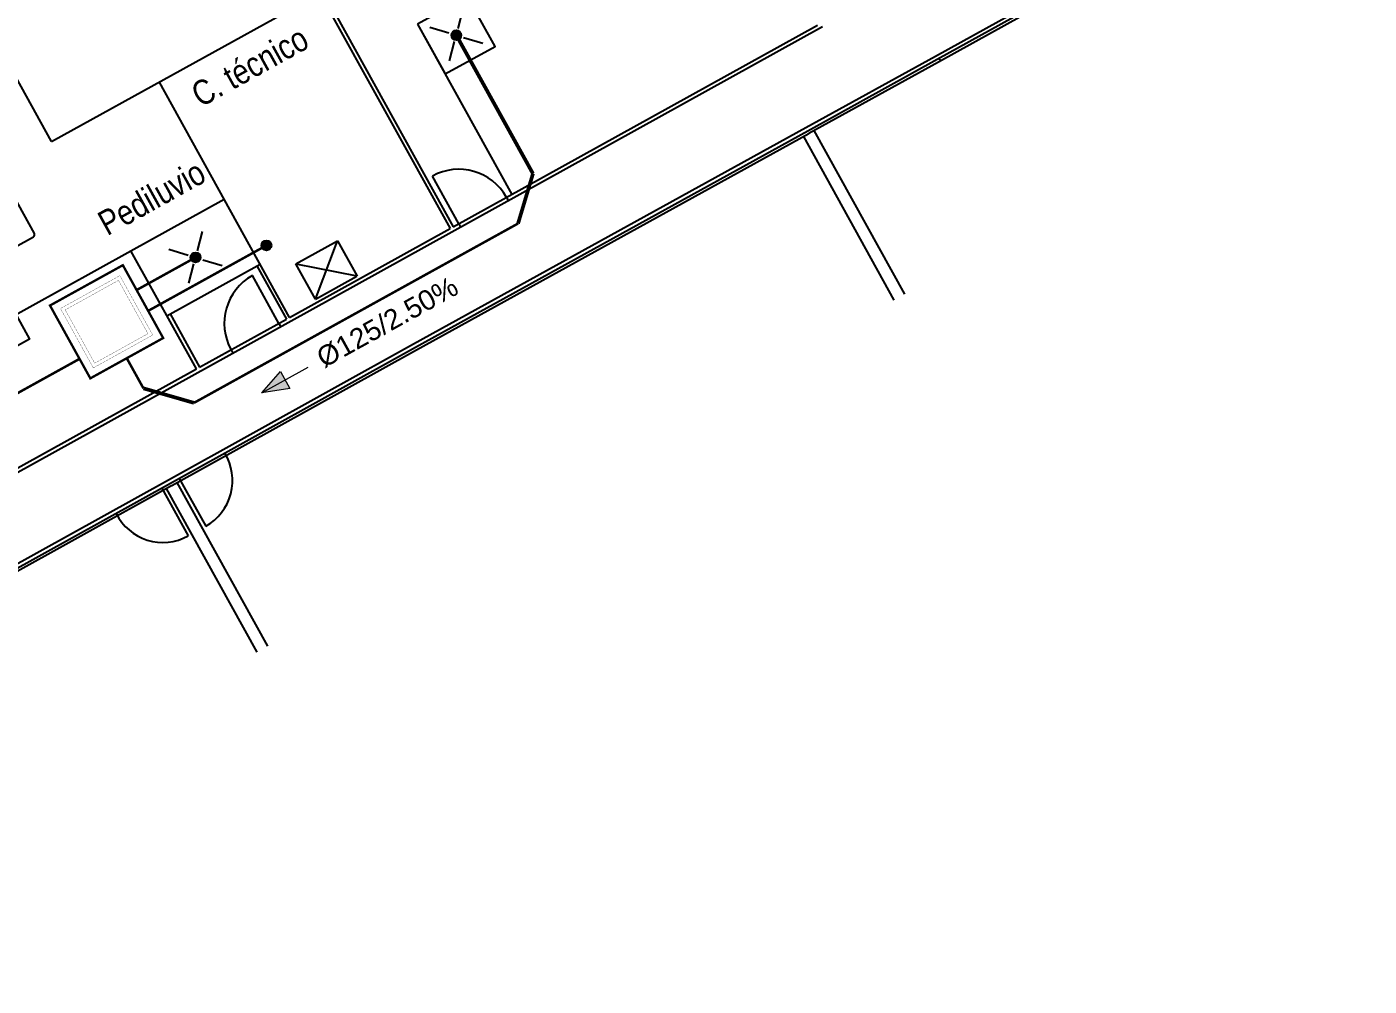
# Model space of a CAD drawing. Header units: millimetres. Extents: x 441156 to 441876, y 4514765 to 4515211.
# Drawn here: x 441389.2 to 441416.28, y 4514797.43 to 4514816.78 of the extents above; entities that cross this region are included whole.
import ezdxf

# ---------------------------------------------------------------- set-up
doc = ezdxf.new("R2010")
doc.units = ezdxf.units.MM
doc.linetypes.add('CONTINUA', pattern=[0])
doc.layers.add('01_mono CUBIERTA', color=2, linetype='Continuous')
doc.layers.add('01_piscinas', color=254, linetype='Continuous')
for name, color, linetype, lineweight in [('G-ANNO-TEXT', 7, 'Continuous', 9), ('INGIN SANEAMIENTO ENTERRADO FECALES', 10, 'Continuous', 25), ('INGIN SANEAMIENTO ENTERRADO PLUVIALES', 170, 'Continuous', 25), ('INGIN SANEAMIENTO TEXTO ENTERRADO', 7, 'Continuous', 0)]:
    doc.layers.add(name, color=color, linetype=linetype, lineweight=lineweight)
doc.styles.add('Arial Narrow', font='ARIALN.TTF', dxfattribs={"height": 0.25})
doc.styles.add('Estilo1', font='swissel.ttf')

# ---------------------------------------------------------------- blocks, each defined once
blk = doc.blocks.new('ARQUETA FECALES 1')
at = {"layer": 'INGIN SANEAMIENTO ENTERRADO FECALES'}
for points, const_width in [([(13.525, 21.29), (13.525, 21.8244), (14.0594, 21.8244), (14.0594, 21.29)], 0.015), ([(13.5744, 21.3394), (13.5744, 21.775), (14.01, 21.775), (14.01, 21.3394)], 0.0015), ([(13.5968, 21.3618), (13.5968, 21.7526), (13.9876, 21.7526), (13.9876, 21.3618)], 0.0015)]:
    blk.add_lwpolyline(points, close=True, dxfattribs=dict(at, const_width=const_width))

msp = doc.modelspace()

# ---------------------------------------------------------------- hatches: boundary and pattern name
at = {"layer": 'INGIN SANEAMIENTO ENTERRADO FECALES', "linetype": 'CONTINUA', "ltscale": 10}
h = msp.add_hatch(color=256, dxfattribs=at)
h.dxf.hatch_style = 1
edge = h.paths.add_edge_path()
edge.add_arc((441397.86722207, 4514816.61497366), 0.1, 0, 360)
h = msp.add_hatch(color=256, dxfattribs=at)
h.dxf.hatch_style = 1
edge = h.paths.add_edge_path()
edge.add_arc((441392.60576395, 4514812.13149435), 0.1, 0, 360)
h = msp.add_hatch(color=256, dxfattribs=at)
h.dxf.hatch_style = 1
edge = h.paths.add_edge_path()
edge.add_arc((441394.03569761, 4514812.37377473), 0.1, 0, 360)
at = {"layer": 'INGIN SANEAMIENTO TEXTO ENTERRADO'}
h = msp.add_hatch(color=256, dxfattribs=at)
h.dxf.hatch_style = 1
h.paths.add_polyline_path([(441394.32066655, 4514809.83011158), (441394.5100158, 4514809.48798479), (441393.94462464, 4514809.39853125)])

# ---------------------------------------------------------------- linework, layer by layer
at = {"layer": '01_mono CUBIERTA'}
msp.add_circle((441394.03569761, 4514812.37377473, 0.00000053), 0.1, dxfattribs=at)
at = {"layer": '01_piscinas'}
for p, q in [((441389.20193451, 4514828.14165507, -0.00006325), (441397.74047728, 4514812.71373974, 0.00000104)), ((441389.27580335, 4514828.16306888, -0.00006319), (441397.80609771, 4514812.75005721, 0.00000104)), ((441389.70080627, 4514814.46721222, 0.00000131), (441383.79330328, 4514825.14121812, 0.00000131)), ((441407.59343455, 4514816.07857971, 0.00000053), (441414.4956134, 4514819.8980023, 0.00000053)), ((441389.70080627, 4514814.46721222, -0.0000436), (441395.11307424, 4514817.46107811, -0.0000436)), ((441397.90353019, 4514816.75009286, -0.00001328), (441398.00832112, 4514817.14006811, -0.00001328)), ((441397.08569813, 4514816.83962971, -0.00001328), (441398.9872655, 4514813.40377172, -0.00001328)), ((441394.47476769, 4514810.82062035, 0.00000131), (441405.25752414, 4514816.78831106, 0.00000131)), ((441397.33058907, 4514816.77939514, -0.00001328), (441397.71691587, 4514816.66102668, -0.00001328)), ((441397.80609771, 4514812.75005721, 0.00000131), (441405.15558624, 4514816.81761403, 0.00000131)), ((441398.01509985, 4514816.5696647, -0.00001328), (441398.40142665, 4514816.45129624, -0.00001328)), ((441397.7284254, 4514816.09844744, -0.00001328), (441397.83321634, 4514816.48842269, -0.00001328)), ((441404.97835053, 4514814.63547481, 0.00000053), (441407.59343455, 4514816.07857971, 0.00000053)), ((441407.61104668, 4514816.14547177, 0.00000055), (441407.63523192, 4514816.10164513, 0.00000053)), ((441394.50320257, 4514810.92207782, -0.00000546), (441391.8754221, 4514815.67009815, -0.00000546)), ((441406.91461546, 4514811.39312908, 0.00000053), (441405.08718193, 4514814.6955322, 0.00000053)), ((441397.0641861, 4514810.26813157, 0.00000053), (441404.97773996, 4514814.63513787, 0.00000053)), ((441404.86829798, 4514814.57474354, 0.00000053), (441406.695762, 4514811.27228533, 0.00000053)), ((441389.35315617, 4514812.61721972, 0.00000131), (441388.67523003, 4514813.84213448, 0.00000131)), ((441397.9154651, 4514812.81058634, -0.00000612), (441397.38301864, 4514813.77313543, -0.00000612)), ((441391.30246372, 4514812.26738847, -0.00000546), (441393.18271474, 4514813.30800889, -0.00000546)), ((441398.87789812, 4514813.34324259, -0.00000612), (441398.91421559, 4514813.27762216, 0.00000131)), ((441397.9154651, 4514812.81058633, -0.00000612), (441397.95178258, 4514812.7449659, 0.00000131)), ((441384.17148011, 4514809.6922867, 0.00000131), (441389.33362086, 4514812.54926112, 0.00000131)), ((441392.64207206, 4514812.26661354, -0.00000546), (441392.74686299, 4514812.65658879, -0.00000546)), ((441394.50320257, 4514810.92207781, 0.00000131), (441397.74047728, 4514812.71373974, 0.00000131)), ((441376.68827481, 4514804.17920065, 0.00000131), (441391.30246372, 4514812.26738847, 0.00000131)), ((441392.62295156, 4514809.8814574, -0.00000546), (441391.30246372, 4514812.26738847, -0.00000546)), ((441392.06913095, 4514812.29591582, -0.00000546), (441392.45545775, 4514812.17754736, -0.00000546)), ((441394.62916934, 4514812.00192824, -0.00000546), (441395.46921219, 4514812.46660878, -0.00000546)), ((441395.02306602, 4514811.28984745, -0.00000546), (441395.46810217, 4514812.46861546, -0.00000546)), ((441395.46810217, 4514812.46861546, -0.00000546), (441395.8650168, 4514811.75107886, -0.00000546)), ((441392.02881315, 4514810.95497981, -0.00000546), (441393.90906417, 4514811.99560022, -0.00000546)), ((441392.46696728, 4514811.61496813, -0.00000546), (441392.57175821, 4514812.00494337, -0.00000546)), ((441392.75364172, 4514812.08618539, -0.00000546), (441393.13996853, 4514811.96781693, -0.00000546)), ((441393.84431181, 4514811.95976319, -0.00000546), (441394.43845021, 4514810.88624078, -0.00000546)), ((441395.02306602, 4514811.28984745, -0.00000546), (441394.62916934, 4514812.00192824, -0.00000546)), ((441394.62916934, 4514812.00192824, -0.00000546), (441395.86060972, 4514811.75904593, -0.00000546)), ((441395.02306602, 4514811.28984745, -0.00000546), (441394.62916934, 4514812.00192824, -0.00000546)), ((441394.28490183, 4514810.8012598, -0.00000612), (441393.7520358, 4514811.76357669, -0.00000612)), ((441395.02260529, 4514811.29068035, -0.00000546), (441395.86264814, 4514811.75536089, -0.00000546)), ((441392.09443359, 4514810.99129728, -0.00000546), (441392.68857199, 4514809.91777487, -0.00000546)), ((441392.68857199, 4514809.91777487, 0.00000131), (441394.43845021, 4514810.88624078, 0.00000131)), ((441378.0658006, 4514801.73911684, 0.00000131), (441394.47476769, 4514810.82062035, 0.00000131)), ((441394.28490183, 4514810.8012598, -0.00000612), (441394.3212193, 4514810.73563936, 0.00000131)), ((441392.12410402, 4514807.53009677, 0.00000053), (441397.0641861, 4514810.26813157, 0.00000053)), ((441393.32246881, 4514810.26860355, -0.00000612), (441393.35878628, 4514810.20298312, 0.00000131)), ((441378.09283211, 4514801.83979762, 0.00000131), (441392.62295156, 4514809.8814574, 0.00000131)), ((441392.27764061, 4514807.67214534, 0.00000053), (441392.81044118, 4514806.70979216, 0.00000053)), ((441378.95235845, 4514800.22967197, 0.00000053), (441392.12136878, 4514807.52858077, 0.00000053)), ((441391.92222216, 4514807.47537023, 0.00000053), (441392.45502273, 4514806.51301705, 0.00000053)), ((441392.01477376, 4514807.4695006, 0.00000053), (441393.84327701, 4514804.16682785, 0.00000053)), ((441392.12136878, 4514807.52858077, 0.00000053), (441392.12410402, 4514807.53009677, 0.00000053)), ((441394.06193363, 4514804.28802726, 0.00000053), (441392.23343429, 4514807.59069295, 0.00000053))]:
    msp.add_line(p, q, dxfattribs=at)
at = {"layer": '01_piscinas', "elevation": 0.00000053}
for points in [[(441466.50933138, 4514836.84526939, 0.0164873178), (441462.64886087, 4514836.51536975, 0.0147570251), (441455.21056826, 4514835.40842934, 0.0064753203), (441449.43394452, 4514834.10548181, 0.0081662383), (441442.20026749, 4514832.24974676, 0.0216544653), (441433.08082065, 4514829.13504235, 0.0203224531), (441424.79708432, 4514825.50445053, 0.0071301443), (441419.23832523, 4514822.6439482, 0.0002218274), (441419.06670399, 4514822.55241672), (441417.77749905, 4514821.85298122), (441416.48861214, 4514821.15371826, 0.0026809456), (441414.4360636, 4514820.00791291), (441407.53444546, 4514816.1888006), (441404.91942541, 4514814.745731), (441397.00515999, 4514810.37833203), (441392.06224178, 4514807.63872531), (441378.89300348, 4514800.33969015), (441378.77896771, 4514800.27586286), (441389.56091333, 4514782.27945409)], [(441466.50734819, 4514836.77006272, 0.0164621357), (441462.65770676, 4514836.44089324, 0.0147546948), (441455.22496032, 4514835.33481359, 0.0064740219), (441449.45139266, 4514834.03253962, 0.0081654849), (441442.22075273, 4514832.17759532, 0.021652917), (441433.10811131, 4514829.06518378, 0.0203218385), (441424.83020235, 4514825.4371581, 0.0071298324), (441419.27359003, 4514822.5777561, 0.0002215412), (441419.1022488, 4514822.48637409), (441417.8132644, 4514821.78705824), (441416.52459804, 4514821.08791493, 0.002681048), (441414.47267497, 4514819.94245511), (441407.57072041, 4514816.12315664), (441404.95566199, 4514814.68006586), (441397.04145716, 4514810.31270033), (441392.09859948, 4514807.57312716), (441378.92949796, 4514800.27416781), (441378.88300432, 4514800.24814472), (441389.62525036, 4514782.31799947)]]:
    msp.add_lwpolyline(points, format="xyb", dxfattribs=at)
at = {"layer": '01_piscinas', "elevation": -0.00001328}
msp.add_lwpolyline([(441397.08569813, 4514816.83962971), (441397.64256603, 4514815.83344972), (441398.64874601, 4514816.39031762), (441398.09187811, 4514817.39649761)], close=True, dxfattribs=at)
at = {"layer": '01_piscinas'}
for centre in [(441397.86722207, 4514816.61497366, -0.00001328), (441392.60576395, 4514812.13149435, -0.00000546)]:
    msp.add_circle(centre, 0.035, dxfattribs=at)
for centre, radius, start, end in [((441397.9154651, 4514812.81058634, -0.00000612), 1.1, 28.962229782, 118.949741418), ((441389.30940921, 4514812.59300808, 0.00000131), 0.05, 298.962229839, 28.962229783), ((441394.28490183, 4514810.8012598, -0.00000612), 1.1, 118.974718982, 208.962230636), ((441392.30263095, 4514807.62882903, 0.00000053), 1.05, 298.922673532, 31.737089082), ((441391.94566864, 4514807.43119917, 0.00000053), 1.05, 206.267958645, 299.018967824)]:
    msp.add_arc(centre, radius, start, end, dxfattribs=at)
at = {"layer": 'INGIN SANEAMIENTO ENTERRADO FECALES', "linetype": 'CONTINUA', "lineweight": -3, "ltscale": 10}
for points, const_width, elevation in [([(441397.91564536, 4514816.52747975), (441399.41322447, 4514813.8215703)], 0.075, -0.00001328), ([(441399.41322447, 4514813.8215703), (441399.11258511, 4514812.81594095)], 0.075, -0.00001328), ([(441392.57368963, 4514809.19700492), (441399.11258511, 4514812.81594095)], 0.05, 0.00000131), ([(441394.03569761, 4514812.37377473), (441391.64933217, 4514811.05304649)], 0.05, 0.00000053), ([(441392.60576395, 4514812.13149435), (441391.41668708, 4514811.47340261)], 0.05, -0.00000546), ([(441381.48798581, 4514805.22730626), (441390.26500289, 4514810.08492533)], 0.05, 0.00000149), ([(441391.21767261, 4514810.0982908), (441391.55431058, 4514809.49003453)], 0.05, 0.00000131), ([(441391.55431058, 4514809.49003453), (441392.57368963, 4514809.19700492)], 0.075, 0.00000131)]:
    msp.add_lwpolyline(points, dxfattribs=dict(at, const_width=const_width, elevation=elevation))
at = {"layer": 'INGIN SANEAMIENTO ENTERRADO FECALES', "linetype": 'CONTINUA', "ltscale": 10}
for centre in [(441397.86722207, 4514816.61497366, -0.00001328), (441392.60576395, 4514812.13149435, -0.00000546), (441394.03569761, 4514812.37377473, 0.00000053)]:
    msp.add_circle(centre, 0.1, dxfattribs=at)
at = {"layer": 'INGIN SANEAMIENTO ENTERRADO PLUVIALES', "color": 10, "elevation": 0.00000131}
msp.add_lwpolyline([(441385.71293939, 4514811.43160997), (441388.02267792, 4514812.70992922), (441389.25396095, 4514810.48517838), (441386.94422241, 4514809.20685912)], close=True, dxfattribs=at)
at = {"layer": 'INGIN SANEAMIENTO TEXTO ENTERRADO'}
msp.add_line((441393.94462464, 4514809.39853125, 0.00000131), (441394.87700723, 4514809.91455616, 0.00000131), dxfattribs=at)
at = {"layer": 'INGIN SANEAMIENTO TEXTO ENTERRADO', "elevation": 0.00000131}
msp.add_lwpolyline([(441394.32066655, 4514809.83011158), (441394.5100158, 4514809.48798479), (441393.94462464, 4514809.39853125), (441394.32066655, 4514809.83011158)], dxfattribs=at)

# ---------------------------------------------------------------- block references
at = {"layer": 'INGIN SANEAMIENTO ENTERRADO FECALES', "xscale": 3.143696781073567, "yscale": 3.143696781073567, "zscale": 3.143696781073567, "rotation": 118.9622298007279}
msp.add_blockref('ARQUETA FECALES 1', (441471.10043923, 4514805.71335583, 0.00000131), dxfattribs=at)

# ---------------------------------------------------------------- texts
at = {"layer": 'G-ANNO-TEXT', "color": 178, "true_color": 0x000926, "char_height": 0.5, "width": 4.641770625, "attachment_point": 1, "rotation": 29, "style": 'Arial Narrow'}
for s, insert in [('C. técnico', (441392.46577787, 4514815.58765488, 0.00000053)), ('Pediluvio', (441390.58257899, 4514812.99586181, 0.00000053))]:
    msp.add_mtext(s, dxfattribs=dict(at, insert=insert))
at = {"layer": 'INGIN SANEAMIENTO TEXTO ENTERRADO', "insert": (441396.33824312, 4514810.74764192, 0.00000131), "char_height": 0.405, "attachment_point": 4, "rotation": 28.98225968, "style": 'Estilo1'}
msp.add_mtext_dynamic_manual_height_columns('\\pi-1.414;Ø125/2.50%', width=0.5900810399, gutter_width=12.5, heights=[0], dxfattribs=at)

doc.saveas('drawing.dxf')
